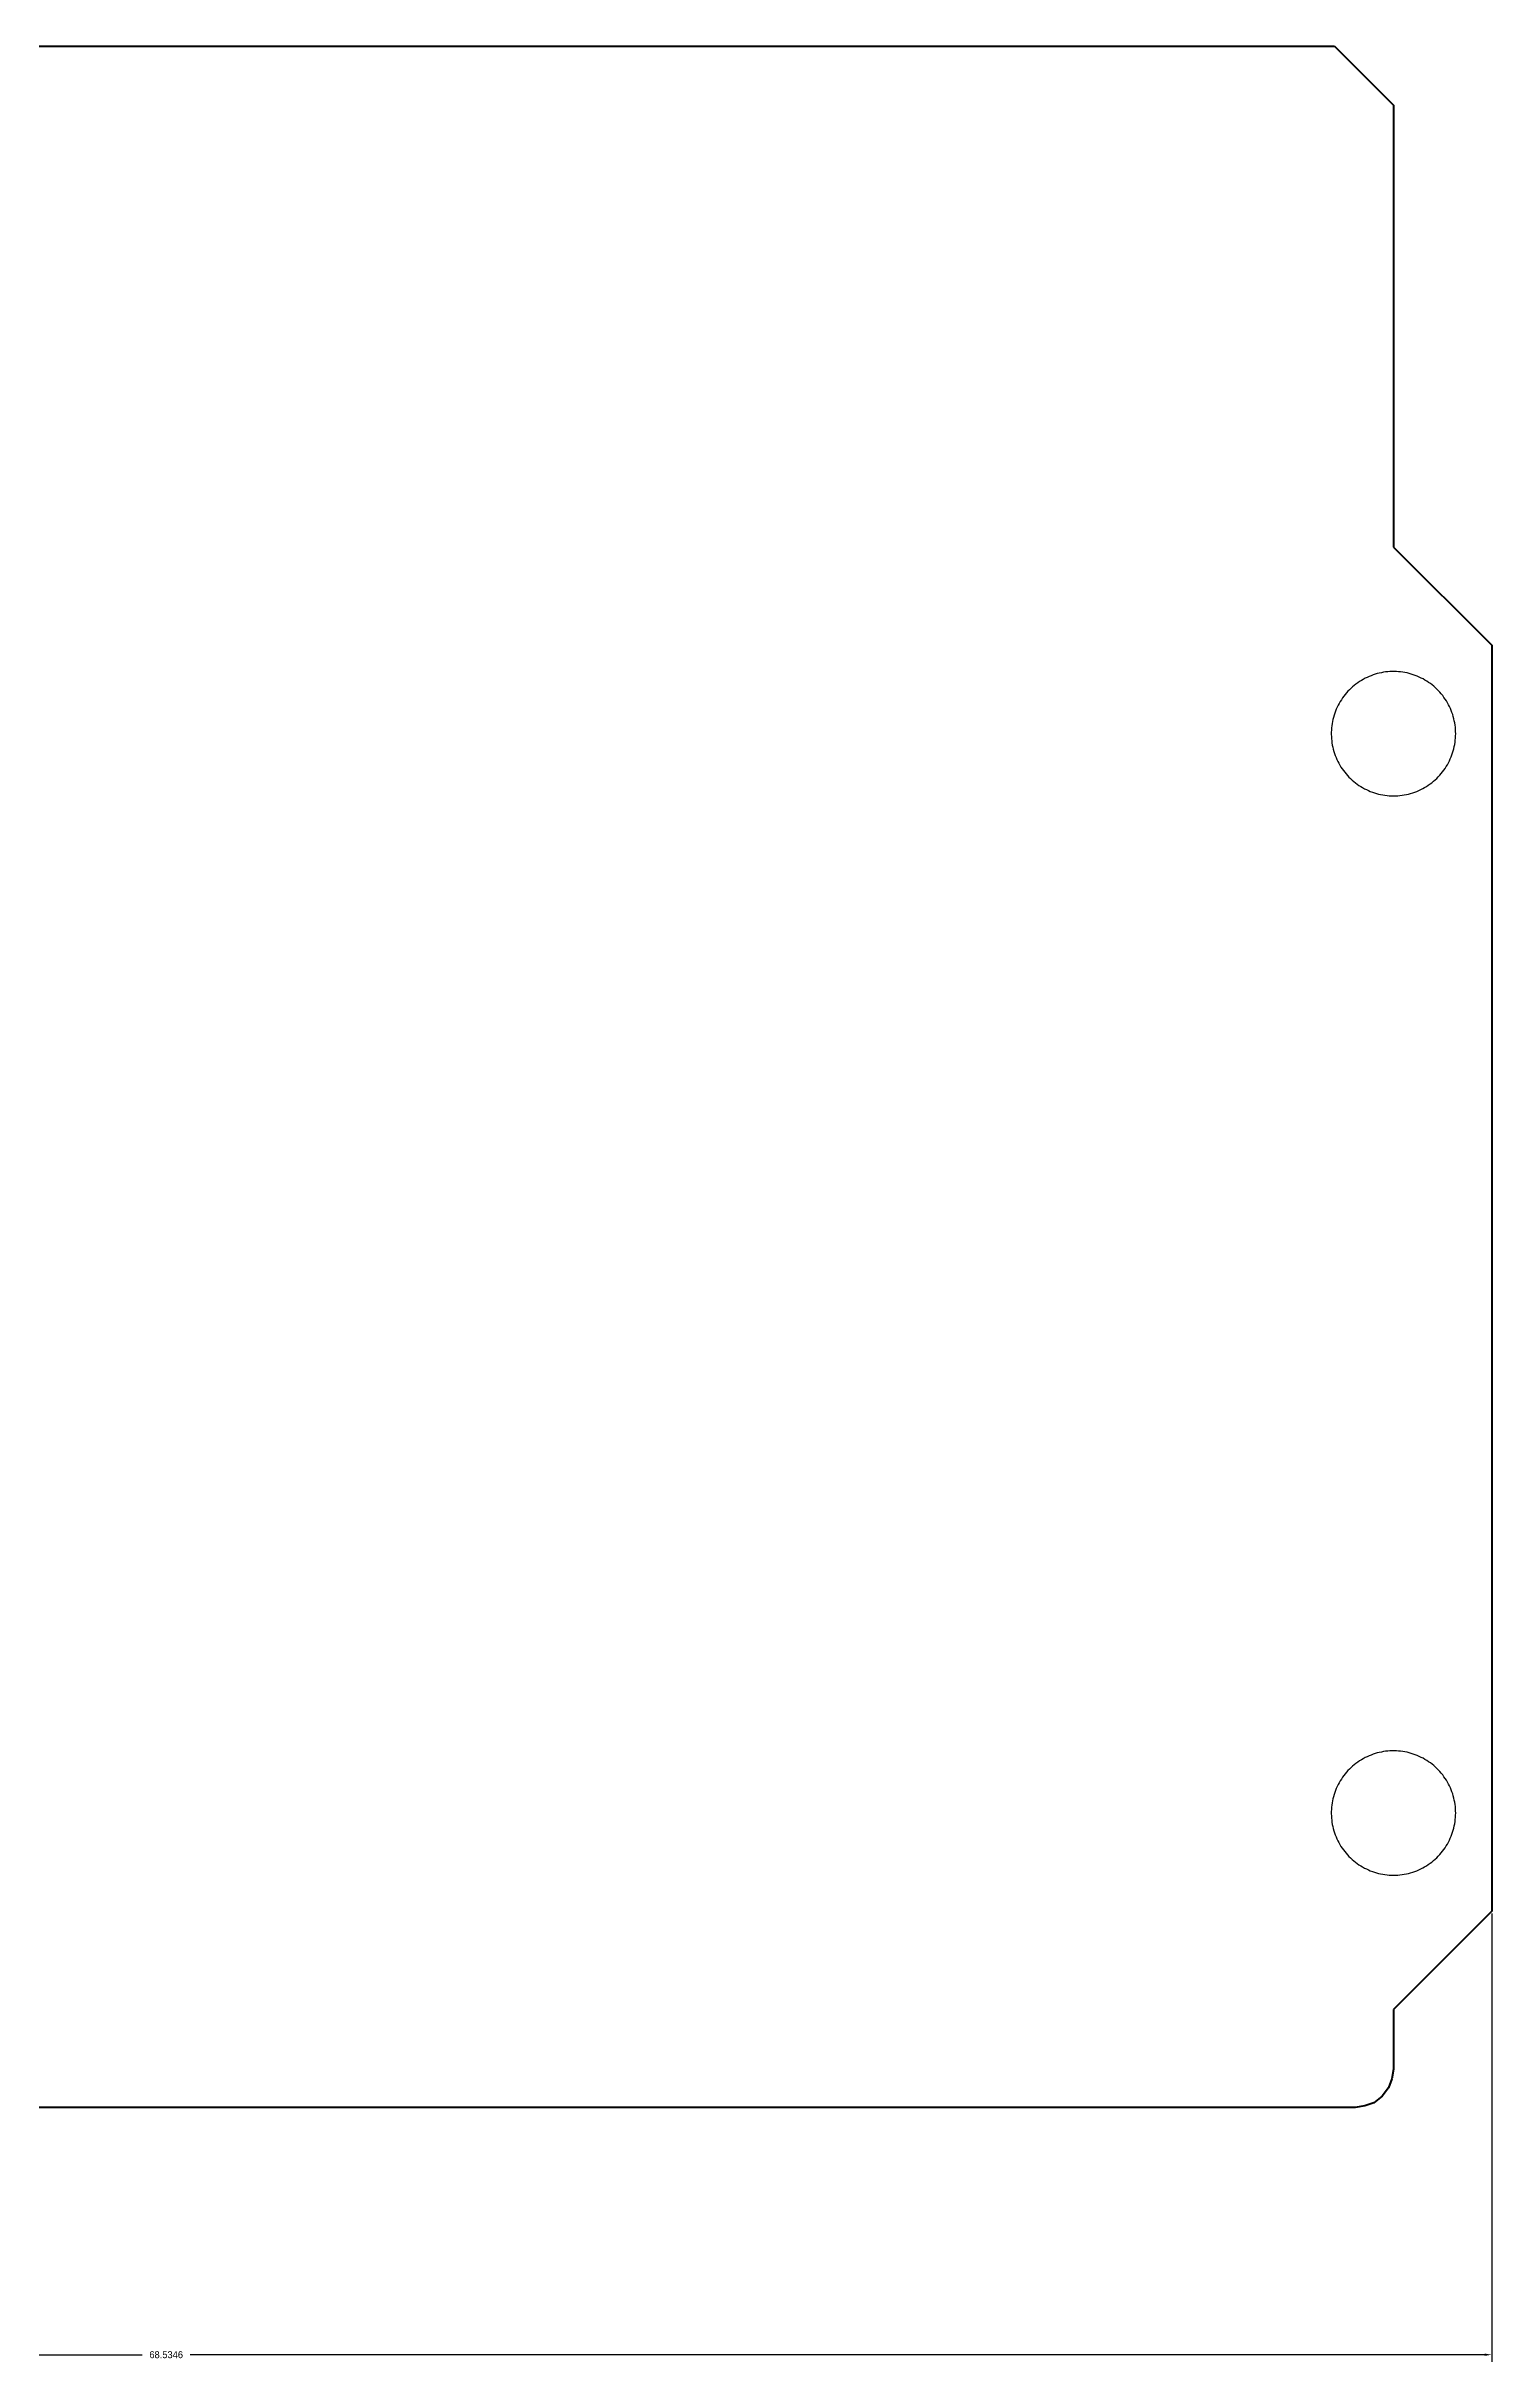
# Model space of a CAD drawing. Header units: millimetres. Extents: x -6 to 110, y 152 to 212.
# Drawn here: x 31.2 to 68.5, y 152.1 to 212 of the extents above; entities that cross this region are included whole.
import ezdxf

# ---------------------------------------------------------------- set-up
doc = ezdxf.new("R2010")
doc.units = ezdxf.units.MM
doc.header["$MEASUREMENT"] = 0
doc.layers.get('Defpoints').update_dxf_attribs({"linetype": 'CONTINUOUS'})
doc.layers.add('Incisione', color=5, linetype='CONTINUOUS', true_color=0x1710ff)
doc.layers.add('Taglio', color=22, linetype='CONTINUOUS', true_color=0xc0240f)
doc.dimstyles.get("Standard").update_dxf_attribs({"dimtxt": 0.18, "dimasz": 0.18, "dimexe": 0.18, "dimexo": 0.0625, "dimgap": 0.09, "dimtad": 0, "dimtih": 1, "dimtoh": 1, "dimdec": 4, "dimzin": 0, "dimdsep": 46, "dimtxsty": 'Standard', "dimcen": 0.09, "dimadec": 0, "dimazin": 0, "dimtfac": 1, "dimtdec": 4, "dimtofl": 0, "dimtmove": 0, "dimatfit": 3, "dimfxl": 1, "dimtolj": 1, "dimtzin": 0, "dimarcsym": 0})

# ---------------------------------------------------------------- blocks, each defined once
blk = doc.blocks.new('*D3')
at = {"layer": 'Defpoints', "color": 0}
for p in [(0, 163.767), (68.535, 163.767), (0, 152.298)]:
    blk.add_point(p, dxfattribs=at)
at = {"layer": 'Incisione', "color": 0, "lineweight": -2}
for p, q in [((0, 163.704), (0, 152.118)), ((68.535, 163.704), (68.535, 152.118)), ((0.18, 152.298), (33.65, 152.298)), ((68.355, 152.298), (34.884, 152.298))]:
    blk.add_line(p, q, dxfattribs=at)
at = {"layer": 'Incisione', "color": 0}
for points in [[(0.18, 152.328), (0.18, 152.268), (0, 152.298)], [(68.355, 152.268), (68.355, 152.328), (68.535, 152.298)]]:
    blk.add_solid(points, dxfattribs=at)
at = {"layer": 'Incisione', "color": 0, "insert": (34.267, 152.298), "char_height": 0.18, "attachment_point": 5}
blk.add_mtext('\\A1;68.5346', dxfattribs=at)

msp = doc.modelspace()

# ---------------------------------------------------------------- linework, layer by layer
at = {"layer": 'Incisione', "lineweight": 211}
for points in [[(0.99448, 211.98862), (64.47205, 211.98862)], [(64.47205, 211.98862), (65.99551, 210.46515)], [(65.99551, 210.46515), (65.99551, 199.03919)], [(65.99551, 199.03919), (68.53462, 196.50009)], [(68.53462, 196.50009), (68.53462, 163.76682)], [(68.53462, 163.76682), (65.99551, 161.22772)], [(65.99551, 161.22772), (65.99551, 159.6831)], [(65.9532, 159.42919), (65.86856, 159.19644)], [(65.99551, 159.6831), (65.9532, 159.42919)], [(65.00103, 158.68862), (0.99448, 158.68862)], [(65.25494, 158.73093), (65.00103, 158.68862)], [(65.48769, 158.81557), (65.25494, 158.73093)], [(65.69929, 158.98484), (65.48769, 158.81557)], [(65.86856, 159.19644), (65.69929, 158.98484)]]:
    msp.add_lwpolyline(points, dxfattribs=at)
at = {"layer": 'Taglio'}
for points in [[(67.60361, 194.2149), (67.60265, 194.27061), (67.59975, 194.32625), (67.59493, 194.38176), (67.58819, 194.43707), (67.57954, 194.49211), (67.56898, 194.54682), (67.55654, 194.60113), (67.54222, 194.65497), (67.52605, 194.70829), (67.50804, 194.76102), (67.48821, 194.81309), (67.46659, 194.86444), (67.44321, 194.91501), (67.41808, 194.96475), (67.39125, 195.01358), (67.36275, 195.06145), (67.3326, 195.10831), (67.30085, 195.15409), (67.26753, 195.19875), (67.23268, 195.24223), (67.19635, 195.28447), (67.15857, 195.32543), (67.1194, 195.36505), (67.07888, 195.4033), (67.03706, 195.44011), (66.99399, 195.47546), (66.94972, 195.50929), (66.90431, 195.54157), (66.8578, 195.57226), (66.81026, 195.60132), (66.76174, 195.62871), (66.71231, 195.65441), (66.66201, 195.67838), (66.61091, 195.70059), (66.55907, 195.72101), (66.50655, 195.73963), (66.45343, 195.75642), (66.39975, 195.77136), (66.34558, 195.78443), (66.291, 195.79561), (66.23606, 195.8049), (66.18084, 195.81228), (66.12539, 195.81774), (66.06978, 195.82128), (66.01409, 195.82289), (65.95837, 195.82257), (65.9027, 195.82031), (65.84714, 195.81614), (65.79175, 195.81003), (65.73662, 195.80202), (65.68179, 195.7921), (65.62734, 195.78028), (65.57333, 195.76659), (65.51983, 195.75103), (65.4669, 195.73363), (65.4146, 195.7144), (65.363, 195.69338), (65.31216, 195.67058), (65.26214, 195.64603), (65.21301, 195.61977), (65.16481, 195.59182), (65.1176, 195.56221), (65.07146, 195.53099), (65.02642, 195.49819), (64.98254, 195.46384), (64.93988, 195.428), (64.89849, 195.3907), (64.85842, 195.35199), (64.81971, 195.31192), (64.78241, 195.27053), (64.74657, 195.22787), (64.71222, 195.18399), (64.67942, 195.13895), (64.6482, 195.09281), (64.61859, 195.0456), (64.59064, 194.9974), (64.56438, 194.94827), (64.53983, 194.89825), (64.51703, 194.84741), (64.49601, 194.79581), (64.47678, 194.74351), (64.45938, 194.69058), (64.44382, 194.63708), (64.43013, 194.58307), (64.41831, 194.52862), (64.40839, 194.47379), (64.40038, 194.41866), (64.39428, 194.36327), (64.3901, 194.30771), (64.38784, 194.25204), (64.38752, 194.19632), (64.38913, 194.14063), (64.39267, 194.08502), (64.39813, 194.02957), (64.40551, 193.97435), (64.4148, 193.91941), (64.42598, 193.86483), (64.43905, 193.81066), (64.45399, 193.75698), (64.47078, 193.70386), (64.4894, 193.65134), (64.50982, 193.5995), (64.53204, 193.5484), (64.556, 193.49811), (64.5817, 193.44867), (64.60909, 193.40015), (64.63815, 193.35261), (64.66884, 193.3061), (64.70112, 193.26069), (64.73495, 193.21642), (64.7703, 193.17335), (64.80711, 193.13153), (64.84536, 193.09101), (64.88498, 193.05184), (64.92594, 193.01406), (64.96819, 192.97773), (65.01166, 192.94288), (65.05632, 192.90956), (65.1021, 192.87781), (65.14896, 192.84766), (65.19683, 192.81916), (65.24566, 192.79233), (65.2954, 192.7672), (65.34597, 192.74382), (65.39732, 192.7222), (65.44939, 192.70237), (65.50212, 192.68436), (65.55544, 192.66819), (65.60928, 192.65387), (65.66359, 192.64143), (65.7183, 192.63087), (65.77335, 192.62222), (65.82865, 192.61548), (65.88416, 192.61066), (65.9398, 192.60776), (65.99551, 192.6068)], [(65.99551, 192.6068), (66.05164, 192.60778), (66.10769, 192.61072), (66.16361, 192.61561), (66.21932, 192.62245), (66.27476, 192.63123), (66.32986, 192.64194), (66.38455, 192.65457), (66.43877, 192.66909), (66.49244, 192.6855), (66.54552, 192.70378), (66.59792, 192.72389), (66.64959, 192.74583), (66.70046, 192.76955), (66.75047, 192.79503), (66.79956, 192.82224), (66.84768, 192.85115), (66.89475, 192.88172), (66.94073, 192.91392), (66.98556, 192.9477), (67.02918, 192.98302), (67.07154, 193.01985), (67.11259, 193.05813), (67.15228, 193.09782), (67.19056, 193.13887), (67.22739, 193.18123), (67.26271, 193.22485), (67.29649, 193.26968), (67.32869, 193.31566), (67.35926, 193.36273), (67.38817, 193.41085), (67.41538, 193.45994), (67.44086, 193.50995), (67.46459, 193.56082), (67.48652, 193.61249), (67.50663, 193.66489), (67.52491, 193.71797), (67.54132, 193.77164), (67.55585, 193.82586), (67.56847, 193.88055), (67.57918, 193.93565), (67.58796, 193.99109), (67.5948, 194.0468), (67.5997, 194.10272), (67.60263, 194.15877), (67.60361, 194.2149)], [(67.60361, 166.30592), (67.60265, 166.36163), (67.59975, 166.41728), (67.59493, 166.47279), (67.58819, 166.52809), (67.57954, 166.58314), (67.56898, 166.63784), (67.55654, 166.69215), (67.54222, 166.746), (67.52605, 166.79932), (67.50804, 166.85205), (67.48821, 166.90412), (67.46659, 166.95547), (67.44321, 167.00604), (67.41808, 167.05577), (67.39125, 167.10461), (67.36275, 167.15248), (67.3326, 167.19934), (67.30085, 167.24512), (67.26753, 167.28978), (67.23268, 167.33325), (67.19635, 167.3755), (67.15857, 167.41645), (67.1194, 167.45608), (67.07888, 167.49432), (67.03706, 167.53114), (66.99399, 167.56649), (66.94972, 167.60032), (66.90431, 167.6326), (66.8578, 167.66329), (66.81026, 167.69235), (66.76174, 167.71974), (66.71231, 167.74544), (66.66201, 167.7694), (66.61091, 167.79161), (66.55907, 167.81204), (66.50655, 167.83066), (66.45343, 167.84745), (66.39975, 167.86239), (66.34558, 167.87546), (66.291, 167.88664), (66.23606, 167.89593), (66.18084, 167.90331), (66.12539, 167.90877), (66.06978, 167.91231), (66.01409, 167.91392), (65.95837, 167.91359), (65.9027, 167.91134), (65.84714, 167.90716), (65.79175, 167.90106), (65.73662, 167.89305), (65.68179, 167.88312), (65.62734, 167.87131), (65.57333, 167.85761), (65.51983, 167.84206), (65.4669, 167.82466), (65.4146, 167.80543), (65.363, 167.78441), (65.31216, 167.76161), (65.26214, 167.73706), (65.21301, 167.7108), (65.16481, 167.68284), (65.1176, 167.65324), (65.07146, 167.62202), (65.02642, 167.58922), (64.98254, 167.55487), (64.93988, 167.51903), (64.89849, 167.48173), (64.85842, 167.44302), (64.81971, 167.40295), (64.78241, 167.36156), (64.74657, 167.3189), (64.71222, 167.27502), (64.67942, 167.22998), (64.6482, 167.18383), (64.61859, 167.13663), (64.59064, 167.08843), (64.56438, 167.03929), (64.53983, 166.98928), (64.51703, 166.93844), (64.49601, 166.88684), (64.47678, 166.83454), (64.45938, 166.78161), (64.44382, 166.72811), (64.43013, 166.6741), (64.41831, 166.61965), (64.40839, 166.56482), (64.40038, 166.50968), (64.39428, 166.4543), (64.3901, 166.39874), (64.38784, 166.34307), (64.38752, 166.28735), (64.38913, 166.23166), (64.39267, 166.17605), (64.39813, 166.1206), (64.40551, 166.06538), (64.4148, 166.01044), (64.42598, 165.95585), (64.43905, 165.90169), (64.45399, 165.84801), (64.47078, 165.79488), (64.4894, 165.74237), (64.50982, 165.69053), (64.53204, 165.63943), (64.556, 165.58913), (64.5817, 165.53969), (64.60909, 165.49118), (64.63815, 165.44364), (64.66884, 165.39713), (64.70112, 165.35172), (64.73495, 165.30745), (64.7703, 165.26438), (64.80711, 165.22256), (64.84536, 165.18204), (64.88498, 165.14287), (64.92594, 165.10509), (64.96819, 165.06876), (65.01166, 165.03391), (65.05632, 165.00059), (65.1021, 164.96884), (65.14896, 164.93869), (65.19683, 164.91019), (65.24566, 164.88335), (65.2954, 164.85823), (65.34597, 164.83485), (65.39732, 164.81323), (65.44939, 164.7934), (65.50212, 164.77539), (65.55544, 164.75921), (65.60928, 164.7449), (65.66359, 164.73245), (65.7183, 164.7219), (65.77335, 164.71325), (65.82865, 164.70651), (65.88416, 164.70169), (65.9398, 164.69879), (65.99551, 164.69783)], [(65.99551, 164.69783), (66.05164, 164.69881), (66.10769, 164.70174), (66.16361, 164.70664), (66.21932, 164.71348), (66.27476, 164.72226), (66.32986, 164.73297), (66.38455, 164.74559), (66.43877, 164.76012), (66.49244, 164.77653), (66.54552, 164.79481), (66.59792, 164.81492), (66.64959, 164.83685), (66.70046, 164.86058), (66.75047, 164.88606), (66.79956, 164.91327), (66.84768, 164.94218), (66.89475, 164.97275), (66.94073, 165.00495), (66.98556, 165.03873), (67.02918, 165.07405), (67.07154, 165.11087), (67.11259, 165.14916), (67.15228, 165.18885), (67.19056, 165.2299), (67.22739, 165.27226), (67.26271, 165.31588), (67.29649, 165.36071), (67.32869, 165.40669), (67.35926, 165.45376), (67.38817, 165.50188), (67.41538, 165.55097), (67.44086, 165.60098), (67.46459, 165.65185), (67.48652, 165.70352), (67.50663, 165.75592), (67.52491, 165.80899), (67.54132, 165.86267), (67.55585, 165.91689), (67.56847, 165.97158), (67.57918, 166.02668), (67.58796, 166.08212), (67.5948, 166.13783), (67.5997, 166.19375), (67.60263, 166.2498), (67.60361, 166.30592)]]:
    msp.add_lwpolyline(points, dxfattribs=at)

# ---------------------------------------------------------------- dimensions: what is measured, and where the dimension line sits
at = {"layer": 'Incisione'}
dim = msp.add_aligned_dim(p1=(68.53462, 163.76682), p2=(0, 163.76682), distance=11.46862, dimstyle='Standard', dxfattribs=at)
dim.commit()
dim.dimension.update_dxf_attribs({"geometry": '*D3', "text_midpoint": (34.26731, 152.29821)})

doc.saveas('drawing.dxf')
